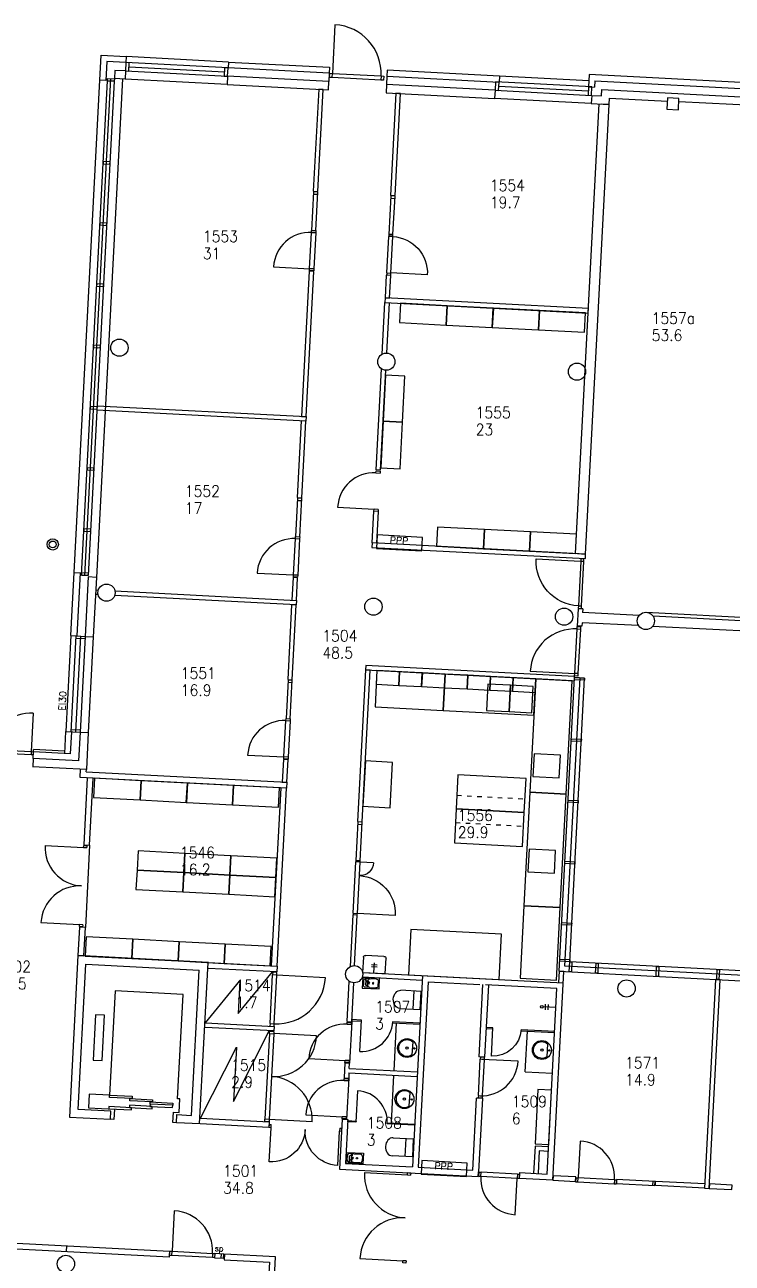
# Model space of a CAD drawing. Extents: x -405 to 153606, y -6935 to 69332.
# Drawn here: x 89810 to 105372, y 42073 to 69332 of the extents above; entities that cross this region are included whole.
import ezdxf
from ezdxf.enums import TextEntityAlignment as Align

# ---------------------------------------------------------------- set-up
doc = ezdxf.new("R2010")
doc.units = 0
doc.header["$LTSCALE"] = 100
doc.header["$MEASUREMENT"] = 0
doc.linetypes.add('KEL', pattern=[2.25, 1, -1.25])
doc.layers.get('0').update_dxf_attribs({"linetype": 'CONTINUOUS'})
for name, color, linetype in [('ART1100T0', 7, 'CONTINUOUS'), ('ART1100T3', 7, 'CONTINUOUS'), ('ART1100TB', 7, 'CONTINUOUS'), ('fm_omat', 7, 'CONTINUOUS'), ('M00402', 7, 'CONTINUOUS'), ('M06001', 7, 'CONTINUOUS'), ('M06037', 8, 'CONTINUOUS'), ('M06051', 3, 'CONTINUOUS'), ('m06080', 7, 'CONTINUOUS'), ('M06081', 8, 'CONTINUOUS')]:
    doc.layers.add(name, color=color, linetype=linetype)
doc.styles.add('ROMANS', font='romans.shx')
doc.styles.get("Standard").update_dxf_attribs({"font": 'simplex.shx'})

# ---------------------------------------------------------------- blocks, each defined once
blk = doc.blocks.new('KRF010')
blk.add_line((0.05, 0.9), (0.05, 0))
blk.add_arc((0.05, 0), 0.9, 0, 90)
blk = doc.blocks.new('KRF020')
for p, q in [((0.025, 0.475), (0.025, 0)), ((0.975, 0.475), (0.975, 0))]:
    blk.add_line(p, q)
for centre, start, end in [((0.025, 0), 0, 90), ((0.975, 0), 90, 180)]:
    blk.add_arc(centre, 0.475, start, end)
blk = doc.blocks.new('KRF930')
for p, q in [((0.025, 0.7), (0.025, 0)), ((0.975, 0.25), (0.975, 0))]:
    blk.add_line(p, q)
for centre, radius, start, end in [((0.025, 0), 0.7, 0, 90), ((0.975, 0), 0.25, 90, 180)]:
    blk.add_arc(centre, radius, start, end)
blk = doc.blocks.new('SALAMA')
at = {"layer": 'M00402'}
blk.add_lwpolyline([(0, 0), (0.5, 0.8), (0.5, 0.2), (1, 1)], dxfattribs=at)
blk = doc.blocks.new('KAF0IK')
for p, q in [((0, -1), (0, 0)), ((0, 0), (0.05, 0)), ((0.05, -1), (0.05, 0)), ((0.95, 0), (0.95, -1)), ((0.95, 0), (1, 0)), ((1, 0), (1, -1)), ((0.05, -1), (0, -1)), ((1, -1), (0.95, -1))]:
    blk.add_line(p, q)
blk = doc.blocks.new('KYFPIK')
for p, q in [((0, -1), (0, 0)), ((0, 0), (0.025, 0)), ((0.025, -1), (0.025, 0)), ((0.975, 0), (0.975, -1)), ((0.975, 0), (1, 0)), ((1, 0), (1, -1)), ((0.025, -1), (0, -1)), ((1, -1), (0.975, -1))]:
    blk.add_line(p, q)
blk = doc.blocks.new('KAFPIK')
for p, q in [((0, -1), (0, 0)), ((0, 0), (0.025, 0)), ((0.025, -1), (0.025, 0)), ((0.975, 0), (0.975, -1)), ((0.975, 0), (1, 0)), ((1, 0), (1, -1)), ((0.025, -1), (0, -1)), ((1, -1), (0.975, -1))]:
    blk.add_line(p, q)
blk = doc.blocks.new('VAR1X1')
blk.add_lwpolyline([(-0.168, -0.256), (0.832, -0.256), (0.832, 0.744), (-0.168, 0.744)], close=True)
blk = doc.blocks.new('K1X1')
at = {"linetype": 'ByBlock'}
blk.add_lwpolyline([(1, 0), (1, 1), (0, 1), (0, 0)], close=True, dxfattribs=at)
blk = doc.blocks.new('KKUPPI_P')
at = {"linetype": 'Continuous'}
for p, q in [((-380, -245), (-380, -10)), ((-380, -10), (-10, -10)), ((-10, -245), (-380, -245)), ((-360, -175), (-360, -80)), ((-310, -30), (-175, -30)), ((-175, -225), (-310, -225)), ((-175, -30), (-80, -30)), ((-175, -225), (-80, -225)), ((-125, -80), (-125, -175)), ((-30, -80), (-30, -175)), ((-10, -10), (-10, -245))]:
    blk.add_line(p, q, dxfattribs=at)
for p, q in [((-168, -110), (-125, -153)), ((-80, -65), (-163, -148)), ((-151, -93), (-108, -136)), ((-80, -65), (-80, -167))]:
    blk.add_line(p, q)
for centre, radius in [((-242, -128), 14.1), ((-80, -65), 10)]:
    blk.add_circle(centre, radius, dxfattribs=at)
for centre, start, end in [((-310, -80), 90, 180), ((-310, -175), 180, 270), ((-175, -80), 0, 90), ((-175, -175), 270, 0), ((-80, -80), 0, 90), ((-80, -175), 270, 0)]:
    blk.add_arc(centre, 50, start, end, dxfattribs=at)
at = {"extrusion": (0, 0, -1)}
for centre, major_axis, start_param, end_param in [((-119, -189), (-13.3, 12.5), -1.446157, 1.474955), ((-125, -203), (-5.71, 5.37), 0.050634, 6.193979), ((-100, -163), (-15.7, 14.8), 2.496992, 4.616547)]:
    blk.add_ellipse(centre, major_axis=major_axis, ratio=0.8, start_param=start_param, end_param=end_param, dxfattribs=at)
blk = doc.blocks.new('LVIIST')
for p, q in [((-0.5, 0.02), (-0.5, 0.761)), ((0.5, 0.761), (0.5, 0.02)), ((-0.5, 0.283), (0.5, 0.283)), ((0.5, 0.02), (-0.5, 0.02))]:
    blk.add_line(p, q)
blk.add_ellipse((0, 0.761), major_axis=(-0.5, 0), ratio=0.517739, start_param=3.141593, end_param=6.283185)
at = {"width": 0.76195, "flags": 1}
blk.add_attdef('LVIKAL', text='', height=0.212, dxfattribs=at).set_placement((-0.389, 0.05), (0.379, 0.05), align=Align.FIT)
blk = doc.blocks.new('LVISUI')
for p, q in [((0, 0), (0, 0.931)), ((-0.203, 0.766), (0.203, 0.766)), ((-0.203, 0.562), (0.203, 0.562))]:
    blk.add_line(p, q)
blk.add_circle((0, 1.035), 0.104)
at = {"width": 0.76195, "flags": 1}
blk.add_attdef('LVIKAL', text='', height=0.212, dxfattribs=at).set_placement((-0.389, 0.03), (0.379, 0.03), align=Align.FIT)
blk = doc.blocks.new('LVIPAL')
for p, q in [((-0.5, 0.02), (-0.5, 0.92)), ((-0.4, 1.02), (0.4, 1.02)), ((0, 0.02), (0, 0.61)), ((0.5, 0.92), (0.5, 0.02)), ((0.5, 0.02), (-0.5, 0.02)), ((-0.12, 0.49), (0.12, 0.49)), ((-0.12, 0.37), (0.12, 0.37))]:
    blk.add_line(p, q)
for centre, start, end in [((-0.4, 0.92), 90, 180), ((0.4, 0.92), 0, 90)]:
    blk.add_arc(centre, 0.1, start, end)
blk = doc.blocks.new('aioa_huone')
at = {"layer": 'ART1100T0', "width": 0.9}
blk.add_attdef('HNENUM', (56, 73), '', height=250, dxfattribs=at)
at = {"layer": 'ART1100T3', "width": 0.9}
blk.add_attdef('HNEALA', (56, -302), '', height=250, dxfattribs=at)

msp = doc.modelspace()

# ---------------------------------------------------------------- linework, layer by layer
at = {"layer": 'fm_omat'}
msp.add_lwpolyline([(91794, 56872), (95785, 56663), (95780, 56563), (91789, 56772)], dxfattribs=at)
at = {"layer": 'M06001'}
for p, q in [((92041, 68630), (92034, 68500)), ((94288, 68512), (92041, 68630)), ((94288, 68512), (94281, 68382)), ((91132, 57212), (91706, 68147)), ((92105, 68409), (94202, 68294)), ((94272, 68198), (94262, 68018)), ((96508, 68266), (96499, 68081)), ((97777, 68199), (97767, 68015)), ((100250, 68200), (100243, 68070)), ((102217, 68097), (100250, 68200)), ((102225, 68237), (102210, 67967)), ((111162, 67768), (102225, 68237)), ((90895, 57274), (91463, 68110)), ((91960, 68139), (91386, 57169)), ((91593, 68103), (91463, 68110)), ((94262, 68018), (92015, 68136)), ((100154, 67889), (100144, 67710)), ((100239, 67982), (102206, 67875)), ((102210, 67967), (102340, 67960)), ((102348, 68100), (102340, 67960)), ((102348, 68100), (111156, 67638)), ((102495, 67767), (102503, 67907)), ((102503, 67907), (111146, 67454)), ((102271, 67598), (100144, 67710)), ((102281, 67778), (102271, 67598)), ((102281, 67778), (102495, 67767)), ((102666, 67578), (102673, 67717)), ((102673, 67717), (103946, 67651)), ((109938, 67337), (104196, 67638)), ((101925, 57693), (102444, 67589)), ((102147, 57681), (102666, 67578)), ((102271, 67598), (102666, 67578)), ((102666, 67578), (102486, 67587)), ((97671, 62083), (97731, 63220)), ((97773, 62106), (97831, 63215)), ((97773, 62106), (97831, 63215)), ((97538, 59535), (97654, 61760)), ((97638, 59530), (97753, 61727)), ((97638, 59530), (97753, 61727)), ((97638, 59530), (97538, 59535)), ((97454, 57927), (97490, 58626)), ((97590, 58621), (97490, 58626)), ((97553, 57922), (97590, 58621)), ((101967, 57691), (102147, 57681)), ((90895, 57274), (91025, 57268)), ((91206, 57178), (91137, 55870)), ((91386, 57169), (91206, 57178)), ((101984, 56479), (101964, 56098)), ((102084, 56474), (101984, 56479)), ((102084, 56474), (102080, 56394)), ((102068, 56172), (102064, 56092)), ((103312, 56107), (102068, 56172)), ((103324, 56329), (102080, 56394)), ((109315, 56015), (103632, 56313)), ((90823, 55886), (90712, 53779)), ((90823, 55886), (90952, 55880)), ((90827, 53773), (90937, 55880)), ((90952, 55880), (91137, 55870)), ((102064, 56092), (101964, 56098)), ((109304, 55793), (103620, 56091)), ((91037, 55875), (90927, 53768)), ((90935, 55830), (91135, 55820)), ((91137, 55870), (91027, 53763)), ((91137, 55870), (91317, 55860)), ((91317, 55860), (91207, 53753)), ((101566, 48499), (101905, 54965)), ((90707, 53780), (90682, 53295)), ((90707, 53780), (91027, 53763)), ((90837, 53773), (90811, 53288)), ((90830, 53823), (91029, 53813)), ((91027, 53763), (90994, 53129)), ((91027, 53763), (91207, 53753)), ((91207, 53753), (91164, 52939)), ((89995, 53181), (89985, 53001)), ((89995, 53181), (90005, 53381)), ((90994, 53129), (89995, 53181)), ((90811, 53288), (90003, 53331)), ((90684, 53345), (90005, 53381)), ((91164, 52939), (89983, 53001)), ((91025, 52766), (91034, 52946)), ((91161, 52890), (91164, 52939)), ((91161, 52890), (95575, 52658)), ((95568, 52528), (91025, 52766)), ((95575, 52658), (95568, 52528)), ((90979, 48843), (90793, 45288)), ((93855, 48693), (90979, 48843)), ((90982, 45459), (91150, 48654)), ((91150, 48654), (93646, 48523)), ((93479, 45328), (93646, 48523)), ((93835, 48694), (93649, 45139)), ((96901, 47392), (96948, 48279)), ((97237, 48375), (98552, 48306)), ((97242, 48475), (101653, 48244)), ((98557, 48406), (98336, 44192)), ((98680, 48270), (98466, 44185)), ((98680, 48270), (99818, 48210)), ((101425, 43900), (101666, 48494)), ((101566, 48499), (101553, 48249)), ((101566, 48499), (114748, 47808)), ((101666, 48494), (101566, 48499)), ((97001, 47386), (97046, 48245)), ((99878, 48207), (99795, 46619)), ((100008, 48200), (99925, 46612)), ((97004, 47436), (97003, 47412)), ((97214, 47425), (97004, 47436)), ((96901, 47392), (97001, 47386)), ((97003, 47412), (97212, 47401)), ((97212, 47401), (97214, 47425)), ((97903, 47389), (97901, 47365)), ((97901, 47365), (98501, 47334)), ((98502, 47358), (97903, 47389)), ((98501, 47334), (98502, 47358)), ((99925, 46612), (99795, 46619)), ((96854, 46483), (96836, 46153)), ((96854, 46483), (96954, 46478)), ((96948, 46363), (96954, 46478)), ((96948, 46363), (98446, 46284)), ((96836, 46153), (96936, 46148)), ((96942, 46263), (96936, 46148)), ((96942, 46263), (98440, 46184)), ((99877, 45704), (99747, 45710)), ((99877, 45704), (99792, 44086)), ((90793, 45288), (91697, 45241)), ((91706, 45421), (90982, 45459)), ((91697, 45241), (91706, 45421)), ((93145, 45165), (93154, 45345)), ((93154, 45345), (93479, 45328)), ((93669, 45138), (93145, 45165)), ((96789, 45245), (96731, 44146)), ((96789, 45245), (96919, 45238)), ((96919, 45238), (96868, 44269)), ((96916, 45188), (96917, 45212)), ((97096, 45178), (96916, 45188)), ((96917, 45212), (97097, 45202)), ((97097, 45202), (97096, 45178)), ((97785, 45142), (97786, 45166)), ((98384, 45111), (97785, 45142)), ((97786, 45166), (98385, 45135)), ((98385, 45135), (98384, 45111)), ((101034, 44652), (101002, 44052)), ((101333, 44636), (101034, 44652)), ((101128, 44546), (101102, 44047)), ((101328, 44536), (101128, 44546)), ((96868, 44269), (98336, 44192)), ((83000, 42863), (92992, 42339)), ((92985, 42209), (82994, 42733)), ((90728, 42328), (90735, 42458)), ((92992, 42339), (92985, 42209)), ((94200, 42276), (94193, 42146)), ((95328, 42217), (94200, 42276)), ((94193, 42146), (95192, 42094)), ((95192, 42094), (95073, 39827)), ((95203, 39820), (95328, 42217))]:
    msp.add_line(p, q, dxfattribs=at)
for points in [[(91463, 68110), (91492, 68659), (92041, 68630)], [(92034, 68500), (91615, 68522), (91593, 68103)], [(94288, 68512), (96515, 68396), (96515, 68396), (96508, 68266), (94281, 68382)], [(91790, 68328), (91781, 68148)], [(92015, 68136), (91781, 68148), (91781, 68148)], [(92025, 68315), (91790, 68328), (91790, 68328)], [(92025, 68315), (92015, 68136)], [(94262, 68018), (96489, 67901), (96499, 68081), (94272, 68198)], [(100250, 68200), (97783, 68329), (97777, 68199), (100243, 68070)], [(100153, 67889), (97767, 68015), (97757, 67835), (100144, 67710)], [(91403, 60948), (95997, 60707), (95992, 60607), (91398, 60848)], [(90823, 55886), (90895, 57274)], [(91025, 57268), (90952, 55880)], [(91386, 57169), (91317, 55860)], [(91423, 56791), (91366, 56794)], [(91371, 56894), (91428, 56891)], [(114967, 54281), (114634, 47934), (101692, 48613), (102024, 54959)], [(114867, 54286), (114539, 48039), (101797, 48707), (102124, 54954), (101905, 54965)], [(93855, 48693), (95363, 48614), (95356, 48484), (93849, 48563)], [(101425, 43900), (100696, 43938), (100703, 44068), (101302, 44037), (101516, 48121), (99948, 48203)], [(93786, 47365), (95294, 47286), (95288, 47186), (93780, 47265)], [(98466, 44185), (99664, 44122), (99747, 45710)], [(93676, 45267), (95184, 45188), (95177, 45059), (93669, 45138)], [(96731, 44146), (99787, 43986), (99787, 43986), (99792, 44086), (99792, 44086)], [(104765, 43725), (103682, 43782), (103687, 43882), (104771, 43825)]]:
    msp.add_lwpolyline(points, dxfattribs=at)
for points in [[(92025, 68315), (92100, 68312), (92109, 68496), (92034, 68500)], [(94281, 68382), (92034, 68500), (92025, 68315), (94272, 68198)], [(91628, 68101), (91631, 68151), (91780, 68143), (91778, 68093)], [(94197, 68202), (94272, 68198), (94281, 68382), (94206, 68386)], [(91058, 57216), (91628, 68101), (91778, 68093), (91207, 57208)], [(96374, 67907), (96275, 67912), (96157, 65666), (96257, 65660)], [(102285, 67963), (100168, 68074), (100159, 67889), (102276, 67778)], [(100159, 67889), (100234, 67885), (100243, 68070), (100168, 68074)], [(102201, 67782), (102276, 67778), (102285, 67963), (102210, 67967)], [(98072, 67818), (97972, 67824), (97854, 65577), (97954, 65571)], [(103937, 67476), (104187, 67463), (104200, 67712), (103950, 67726)], [(91535, 66323), (91532, 66273), (91682, 66266), (91685, 66316)], [(91464, 64975), (91462, 64925), (91611, 64917), (91614, 64967)], [(96165, 63903), (96065, 63908), (95897, 60712), (95997, 60707)], [(97862, 63814), (97762, 63819), (97736, 63320), (97836, 63314)], [(91394, 63627), (91391, 63577), (91541, 63569), (91543, 63619)], [(97731, 63220), (102203, 62985), (102208, 63085), (97736, 63320)], [(91323, 62279), (91320, 62229), (91470, 62221), (91473, 62271)], [(91252, 60931), (91250, 60881), (91399, 60873), (91402, 60923)], [(95992, 60607), (95892, 60613), (95803, 58925), (95903, 58920)], [(91182, 59583), (91179, 59533), (91329, 59525), (91331, 59575)], [(91111, 58234), (91108, 58185), (91258, 58177), (91261, 58227)], [(97448, 57827), (102142, 57581), (102147, 57681), (97454, 57927)], [(91060, 57266), (91058, 57216), (91207, 57208), (91210, 57258)], [(95685, 56668), (95785, 56663), (95811, 57162), (95711, 57167)], [(95594, 54920), (95693, 54915), (95780, 56563), (95680, 56568)], [(97407, 55126), (97307, 55131), (97132, 51795), (97232, 51790)], [(97307, 55131), (101901, 54890), (101906, 54990), (97312, 55231)], [(101905, 54965), (102124, 54954), (102122, 54904), (101902, 54915)], [(101834, 53617), (102054, 53605), (102051, 53556), (101831, 53567)], [(95475, 52663), (95575, 52658), (95601, 53158), (95502, 53163)], [(91107, 51280), (91237, 51273), (91314, 52751), (91184, 52758)], [(95568, 52528), (95439, 52535), (95233, 48621), (95363, 48614)], [(101763, 52269), (101983, 52257), (101980, 52207), (101761, 52219)], [(101693, 50921), (101912, 50909), (101910, 50859), (101690, 50871)], [(97124, 49733), (97024, 49738), (96965, 48601), (97066, 48625)], [(90979, 48843), (91109, 48837), (91142, 49466), (91012, 49473)], [(101622, 49572), (101842, 49561), (101839, 49511), (101619, 49523)], [(101580, 48769), (101800, 48757), (101797, 48707), (101577, 48719)], [(101785, 48487), (101797, 48707), (101847, 48705), (101835, 48485)], [(102365, 48457), (102376, 48677), (102426, 48674), (102415, 48454)], [(103698, 48387), (103709, 48607), (103759, 48604), (103748, 48385)], [(105031, 48317), (105042, 48537), (105092, 48534), (105081, 48315)], [(104765, 43725), (104865, 43720), (105106, 48313), (105006, 48319)], [(101924, 43874), (101929, 43974), (101430, 44000), (101425, 43900)], [(105364, 43694), (105370, 43793), (104870, 43820), (104865, 43720)]]:
    msp.add_lwpolyline(points, close=True, dxfattribs=at)
for centre in [(91891, 62224), (97763, 61916), (101957, 61697), (91608, 56832), (97480, 56524), (101674, 56304), (103472, 56210), (97056, 48435), (103048, 48121), (90714, 42058)]:
    msp.add_circle(centre, 190, dxfattribs=at)
at = {"layer": 'M06037'}
for p, q in [((91237, 51273), (91142, 49466)), ((97001, 47386), (96954, 46478)), ((96936, 46148), (96889, 45239))]:
    msp.add_line(p, q, dxfattribs=at)
msp.add_lwpolyline([(93145, 45165), (93070, 45169), (93082, 45399), (93207, 45392), (93222, 45692), (93172, 45694), (93293, 47991), (91795, 48070), (91675, 45773), (91225, 45796), (91209, 45497), (91784, 45467), (91772, 45237), (91697, 45241)], dxfattribs=at)
for points in [[(91314, 46543), (91514, 46532), (91566, 47531), (91367, 47541)], [(91659, 45473), (92158, 45447), (92161, 45497), (91661, 45523)], [(91675, 45773), (92174, 45747), (92171, 45697), (91672, 45723)], [(92111, 45500), (92610, 45474), (92613, 45523), (92113, 45550)], [(92121, 45699), (92621, 45673), (92618, 45623), (92119, 45649)], [(92563, 45526), (93062, 45500), (93065, 45550), (92565, 45576)], [(92568, 45626), (93067, 45600), (93065, 45550), (92565, 45576)]]:
    msp.add_lwpolyline(points, close=True, dxfattribs=at)
at = {"layer": 'M06051'}
for p, q in [((96513, 68173), (96518, 68265)), ((96573, 68170), (96513, 68173)), ((96518, 68265), (96578, 68262)), ((96573, 68170), (96578, 68262)), ((97642, 68114), (96573, 68170)), ((96578, 68262), (97647, 68206)), ((97647, 68206), (97642, 68114)), ((97647, 68206), (97707, 68203)), ((97707, 68203), (97702, 68111)), ((97702, 68111), (97642, 68114)), ((96162, 65605), (96253, 65600)), ((97859, 65516), (97951, 65511)), ((96075, 63962), (96117, 64762)), ((96117, 64762), (96120, 64806)), ((96117, 64762), (96209, 64757)), ((96120, 64806), (96212, 64802)), ((96209, 64757), (96167, 63957)), ((96212, 64802), (96209, 64757)), ((97773, 63873), (97815, 64673)), ((97817, 64717), (97815, 64673)), ((97907, 64668), (97815, 64673)), ((97909, 64713), (97817, 64717)), ((97865, 63868), (97907, 64668)), ((97907, 64668), (97909, 64713)), ((96073, 63918), (96075, 63962)), ((96165, 63913), (96073, 63918)), ((96167, 63957), (96075, 63962)), ((96167, 63957), (96165, 63913)), ((97773, 63873), (97771, 63829)), ((97771, 63829), (97863, 63824)), ((97773, 63873), (97865, 63868)), ((97863, 63824), (97865, 63868)), ((95808, 58864), (95900, 58860)), ((95764, 58021), (95766, 58066)), ((95766, 58066), (95858, 58061)), ((95858, 58061), (95856, 58016)), ((95722, 57221), (95764, 58021)), ((95764, 58021), (95856, 58016)), ((95856, 58016), (95814, 57216)), ((102039, 57522), (101987, 56542)), ((102041, 57577), (102039, 57522)), ((102109, 57518), (102039, 57522)), ((102111, 57573), (102041, 57577)), ((102057, 56539), (102109, 57518)), ((102109, 57518), (102111, 57573)), ((95720, 57177), (95722, 57221)), ((95812, 57172), (95720, 57177)), ((95814, 57216), (95722, 57221)), ((95814, 57216), (95812, 57172)), ((101987, 56542), (101984, 56488)), ((101984, 56488), (102054, 56484)), ((101987, 56542), (102057, 56539)), ((102054, 56484), (102057, 56539)), ((101909, 55054), (101961, 56034)), ((101961, 56034), (101963, 56089)), ((101961, 56034), (102031, 56030)), ((101963, 56089), (102033, 56085)), ((102031, 56030), (101979, 55051)), ((102033, 56085), (102031, 56030)), ((95598, 54860), (95690, 54855)), ((101906, 55000), (101909, 55054)), ((101976, 54996), (101906, 55000)), ((101979, 55051), (101909, 55054)), ((101979, 55051), (101976, 54996)), ((95512, 53217), (95554, 54017)), ((95554, 54017), (95557, 54061)), ((95554, 54017), (95646, 54012)), ((95557, 54061), (95648, 54056)), ((95646, 54012), (95604, 53212)), ((95648, 54056), (95646, 54012)), ((89947, 53264), (88249, 53353)), ((88253, 53422), (89951, 53333)), ((89951, 53333), (89947, 53264)), ((89992, 53261), (89947, 53264)), ((89951, 53333), (89996, 53331)), ((89996, 53331), (89992, 53261)), ((95510, 53172), (95512, 53217)), ((95602, 53167), (95510, 53172)), ((95604, 53212), (95512, 53217)), ((95604, 53212), (95602, 53167)), ((97137, 51735), (97229, 51730)), ((97034, 49777), (97094, 50906)), ((97095, 50936), (97094, 50906)), ((97185, 50902), (97094, 50906)), ((97187, 50931), (97095, 50936)), ((97126, 49773), (97185, 50902)), ((97185, 50902), (97187, 50931)), ((97034, 49777), (97033, 49748)), ((97033, 49748), (97125, 49743)), ((97034, 49777), (97126, 49773)), ((97125, 49743), (97126, 49773)), ((95205, 47350), (95261, 48419)), ((95264, 48479), (95261, 48419)), ((95353, 48415), (95261, 48419)), ((95356, 48474), (95264, 48479)), ((95297, 47345), (95353, 48415)), ((95353, 48415), (95356, 48474)), ((95193, 47131), (95196, 47181)), ((95196, 47181), (95288, 47176)), ((95205, 47350), (95202, 47290)), ((95202, 47290), (95294, 47286)), ((95205, 47350), (95297, 47345)), ((95288, 47176), (95285, 47126)), ((95294, 47286), (95297, 47345)), ((97177, 46736), (97214, 47425)), ((100107, 47224), (99957, 47231)), ((100109, 47254), (99959, 47261)), ((100726, 47191), (101465, 47152)), ((100729, 47221), (101467, 47182)), ((95193, 47131), (95094, 45243)), ((95285, 47126), (95186, 45238)), ((95193, 47131), (95285, 47126)), ((99788, 45763), (99830, 46563)), ((99832, 46607), (99830, 46563)), ((99922, 46558), (99830, 46563)), ((99924, 46602), (99832, 46607)), ((99880, 45758), (99922, 46558)), ((99922, 46558), (99924, 46602)), ((97132, 45867), (97096, 45178)), ((99788, 45763), (99786, 45718)), ((99786, 45718), (99878, 45714)), ((99788, 45763), (99880, 45758)), ((99878, 45714), (99880, 45758)), ((95092, 45193), (95094, 45243)), ((95184, 45188), (95092, 45193)), ((95186, 45238), (95094, 45243)), ((95186, 45238), (95184, 45188)), ((99797, 43985), (99802, 44077)), ((99842, 43983), (99797, 43985)), ((99802, 44077), (99846, 44075)), ((99842, 43983), (99846, 44075)), ((100641, 43941), (99842, 43983)), ((100646, 44033), (99846, 44075)), ((100646, 44033), (100641, 43941)), ((100686, 43939), (100641, 43941)), ((100646, 44033), (100691, 44031)), ((100691, 44031), (100686, 43939)), ((101933, 43861), (101938, 43953)), ((101938, 43953), (101983, 43950)), ((101978, 43858), (101983, 43950)), ((102783, 43908), (101983, 43950)), ((102783, 43908), (102778, 43816)), ((102783, 43908), (102827, 43906)), ((102827, 43906), (102822, 43814)), ((101978, 43858), (101933, 43861)), ((102778, 43816), (101978, 43858)), ((102822, 43814), (102778, 43816)), ((103627, 43877), (103622, 43785)), ((92997, 42247), (93002, 42339)), ((93002, 42339), (93051, 42336)), ((93046, 42244), (93051, 42336)), ((93051, 42336), (93941, 42290)), ((93941, 42290), (93936, 42198)), ((93941, 42290), (93990, 42287)), ((93990, 42287), (93985, 42195)), ((94129, 42188), (94134, 42279)), ((93046, 42244), (92997, 42247)), ((93936, 42198), (93046, 42244)), ((93985, 42195), (93936, 42198))]:
    msp.add_line(p, q, dxfattribs=at)
for points in [[(96120, 64806), (96212, 64802), (96256, 65650), (96164, 65655)], [(97817, 64717), (97909, 64713), (97954, 65561), (97862, 65566)], [(95766, 58066), (95858, 58061), (95903, 58910), (95811, 58914)], [(95557, 54061), (95648, 54056), (95693, 54905), (95601, 54910)], [(97095, 50936), (97187, 50931), (97232, 51780), (97140, 51785)], [(102828, 43919), (102823, 43827), (103672, 43782), (103677, 43874)], [(93985, 42195), (94185, 42185), (94190, 42276), (93990, 42287)]]:
    msp.add_lwpolyline(points, close=True, dxfattribs=at)
for centre, start, end in [((97214, 47425), 267, 357), ((97096, 45178), 357, 87)]:
    msp.add_arc(centre, 690, start, end, dxfattribs=at)
at = {"layer": 'm06080'}
for p, q in [((103482, 56400), (109474, 56086)), ((99994, 54820), (99964, 54241)), ((100494, 54794), (99994, 54820)), ((100494, 54794), (100463, 54214)), ((100463, 54214), (100494, 54794)), ((100993, 54768), (100494, 54794)), ((100963, 54188), (100993, 54768)), ((99964, 54241), (100463, 54214)), ((100463, 54214), (100963, 54188)), ((101015, 53284), (100989, 52785)), ((101595, 53254), (101015, 53284)), ((101568, 52755), (101595, 53254)), ((100989, 52785), (101568, 52755)), ((100906, 51187), (100879, 50688)), ((101485, 51157), (100906, 51187)), ((101459, 50658), (101485, 51157)), ((100879, 50688), (101459, 50658))]:
    msp.add_line(p, q, dxfattribs=at)
at = {"layer": 'm06080', "linetype": 'KEL'}
for p, q in [((99315, 52372), (100813, 52294)), ((99284, 51773), (100782, 51694))]:
    msp.add_line(p, q, dxfattribs=at)
at = {"layer": 'M06081'}
for p, q in [((97981, 47361), (97926, 46311)), ((97921, 46212), (97866, 45162))]:
    msp.add_line(p, q, dxfattribs=at)
for points in [[(97547, 57802), (98546, 57750), (98561, 58049), (97563, 58102)], [(98528, 44032), (99526, 43980), (99542, 44279), (98543, 44331)]]:
    msp.add_lwpolyline(points, close=True, dxfattribs=at)
for points in [[(100819, 46285), (100866, 47184)], [(100819, 46285), (101418, 46254)]]:
    msp.add_lwpolyline(points, dxfattribs=at)
for points in [[(98327, 46659, -2.070197), (98343, 46948)], [(101293, 46616, -2.070197), (101308, 46905)], [(98284, 45824, 2.070197), (98269, 45535)]]:
    msp.add_lwpolyline(points, format="xyb", close=True, dxfattribs=at)
for centre, radius in [((90425, 57894), 125), ((90425, 57894), 75), ((98220, 46809), 208), ((101186, 46766), 208), ((98220, 46809), 25), ((98380, 46801), 15), ((101186, 46766), 25), ((101346, 46758), 15), ((98161, 45686), 208), ((98161, 45686), 25), ((98321, 45677), 15)]:
    msp.add_circle(centre, radius, dxfattribs=at)

# ---------------------------------------------------------------- block references
at = {"layer": 'ART1100TB'}
for p, values in [((99985, 65599), {'HNENUM': '1554', 'HNEALA': '19.7'}), ((93672, 64476), {'HNENUM': '1553', 'HNEALA': '31'}), ((103544, 62675), {'HNENUM': '1557a', 'HNEALA': '53.6'}), ((99673, 60598), {'HNENUM': '1555', 'HNEALA': '23'}), ((93275, 58869), {'HNENUM': '1552', 'HNEALA': '17'}), ((96300, 55685), {'HNENUM': '1504', 'HNEALA': '48.5'}), ((93186, 54862), {'HNENUM': '1551', 'HNEALA': '16.9'}), ((99280, 51735), {'HNENUM': '1556', 'HNEALA': '29.9'}), ((93166, 50913), {'HNENUM': '1546', 'HNEALA': '16.2'}), ((89120, 48404), {'HNENUM': '1502', 'HNEALA': '35.5'}), ((94391, 47989), {'HNENUM': '1514', 'HNEALA': '1.7'}), ((97462, 47522), {'HNENUM': '1507', 'HNEALA': '3'}), ((94293, 46236), {'HNENUM': '1515', 'HNEALA': '2.9'}), ((102959, 46288), {'HNENUM': '1571', 'HNEALA': '14.9'}), ((100468, 45435), {'HNENUM': '1509', 'HNEALA': '6'}), ((97278, 44965), {'HNENUM': '1508', 'HNEALA': '3'}), ((94117, 43907), {'HNENUM': '1501', 'HNEALA': '34.8'})]:
    msp.add_blockref('aioa_huone', p, dxfattribs=at).add_auto_attribs(values)
at = {"layer": 'M00402', "xscale": 1410, "rotation": 357.0000000000621}
for p, yscale in [((93786, 47365), 1200), ((93676, 45267), 2000)]:
    msp.add_blockref('SALAMA', p, dxfattribs=dict(at, yscale=yscale))
at = {"layer": 'M06051'}
for name, p, xscale, yscale, rotation in [('KRF010', (96518, 68265), 1190, 1190, 357.0000000000604), ('KRF010', (96081, 63917), 890, 890, 87.00000000005949), ('KRF010', (97863, 63826), 890, -890, 87.00000000006412), ('KRF010', (97490, 58626), 890, 890, 87.00000000006148), ('KRF010', (95720, 57177), 890, 890, 87.00000000005949), ('KRF010', (102041, 57577), -1090, 1090, 87.00000000006125), ('KRF010', (101906, 55000), 1090, 1090, 87.00000000006165), ('KRF020', (88208, 53425), 1790, 1790, 357.0000000000614), ('KRF010', (95510, 53172), 890, 890, 87.00000000005949), ('KRF020', (91013, 49483), 1790, 1790, 87.0000000000618), ('KRF930', (97125, 49743), 1190, -1190, 87.00000000006125), ('KRF010', (95356, 48474), -1190, -1190, 87.00000000006204), ('KRF010', (96854, 46493), 890, 890, 87.00000000006187), ('KRF010', (100074, 47255), 690, -690, 357.0000000000625), ('KRF020', (95288, 47176), -1990, -1990, 87.00000000006204), ('KRF010', (99864, 46605), -890, -890, 87.00000000006204), ('KRF010', (96789, 45254), 890, 890, 87.00000000006187), ('KRF020', (95187, 45058), 1590, -1590, 357.0000000000582), ('KRF010', (101939, 43965), -890, -890, 177.0000000000642), ('KRF020', (98125, 42080), 1990, 1990, 87.0000000000618), ('KRF010', (100686, 43939), -890, -890, 357), ('KRF010', (93002, 42339), 990, 990, 357.0000000000623)]:
    msp.add_blockref(name, p, dxfattribs=dict(at, xscale=xscale, yscale=yscale, rotation=rotation))
at = {"layer": 'M06051', "zscale": 2100}
for name, p, xscale, yscale, rotation in [('KAF0IK', (97490, 58626), 890, 92, 87.00000000006148), ('KAFPIK', (91013, 49483), 1790, 70, 87.0000000000618), ('KAF0IK', (96854, 46493), 890, 92, 87.00000000006187), ('KAF0IK', (96789, 45254), 890, 92, 87.00000000006187), ('KYFPIK', (96775, 44975), -1590, -70, 357.0000000000582), ('KAFPIK', (98125, 42080), 1990, 70, 87.0000000000618)]:
    msp.add_blockref(name, p, dxfattribs=dict(at, xscale=xscale, yscale=yscale, rotation=rotation))
at = {"layer": 'm06080'}
for name, p, xscale, yscale, rotation in [('VAR1X1', (98231, 62877), 1030.000000000005, 425.0000000000028, 357.0000000000111), ('VAR1X1', (99257, 62823), 1015.000000000001, 425.0000000000028, 357.0000000000113), ('VAR1X1', (100271, 62770), 1015.000000000001, 425.0000000000028, 357.0000000000113), ('VAR1X1', (101285, 62717), 1015.000000000001, 425.0000000000028, 357.0000000000113), ('VAR1X1', (98019, 60761), 1015.000000000001, 425.0000000000028, 87.00000000001127), ('VAR1X1', (97965, 59735), 1029.999999999998, 425.0000000000028, 87.00000000001141), ('VAR1X1', (99048, 57952), 1030.000000000005, 425.0000000000028, 357.0000000000111), ('VAR1X1', (100074, 57899), 1015.000000000001, 425.0000000000028, 357.0000000000113), ('VAR1X1', (101087, 57845), 1015.000000000001, 425.0000000000028, 357.0000000000113), ('K1X1', (97515, 54319), 1500, 800, 357.0000000000617), ('K1X1', (97541, 54818), 500, 300, 357.0000000000617), ('K1X1', (98040, 54792), 500, 300, 357.0000000000617), ('K1X1', (98540, 54766), 500, 300, 357.0000000000617), ('K1X1', (99013, 54240), 2000, 800, 357.0000000000613), ('K1X1', (99039, 54740), 500, 300, 357.0000000000617), ('K1X1', (99538, 54714), 500, 300, 357.0000000000617), ('K1X1', (100038, 54687), 500, 300, 357.0000000000617), ('K1X1', (100537, 54661), 500, 300, 357.0000000000617), ('K1X1', (100921, 52438), 800, 2500, 357.0000000000617), ('K1X1', (97250, 52130), 600, 1000, 357.0000000000618), ('VAR1X1', (91500, 52423), 1030.000000000005, 425.0000000000028, 357.0000000000111), ('VAR1X1', (92526, 52369), 1015.000000000001, 425.0000000000028, 357.0000000000113), ('VAR1X1', (93540, 52316), 1015.000000000001, 425.0000000000028, 357.0000000000113), ('K1X1', (99300, 52072), 1500, 750, 357.0000000000618), ('VAR1X1', (94553, 52263), 1015.000000000001, 425.0000000000028, 357.0000000000113), ('K1X1', (100790, 49942), 800, 2500, 357.0000000000617), ('K1X1', (99260, 51323), 1500, 750, 357.0000000000618), ('VAR1X1', (92458, 50824), 1030.000000000005, 425.0000000000028, 357.0000000000111), ('VAR1X1', (93484, 50770), 1015.000000000001, 425.0000000000028, 357.0000000000113), ('VAR1X1', (94497, 50717), 1015.000000000001, 425.0000000000028, 357.0000000000113), ('VAR1X1', (92435, 50399), 1030.000000000005, 425.0000000000028, 357.0000000000111), ('VAR1X1', (93461, 50346), 1015.000000000001, 425.0000000000028, 357.0000000000113), ('VAR1X1', (94475, 50293), 1015.000000000001, 425.0000000000028, 357.0000000000113), ('K1X1', (100706, 48344), 800, 1600, 357.0000000000596), ('K1X1', (98249, 48422), 2000, 1000, 357.0000000000614), ('VAR1X1', (91317, 48933), 1030.000000000005, 425.0000000000028, 357.0000000000111), ('VAR1X1', (92343, 48879), 1015.000000000001, 425.0000000000028, 357.0000000000113), ('VAR1X1', (93357, 48826), 1015.000000000001, 425.0000000000028, 357.0000000000113), ('VAR1X1', (94370, 48773), 1015.000000000001, 425.0000000000028, 357.0000000000113), ('K1X1', (101036, 44701), 300, 1200, 357.0000000000618)]:
    msp.add_blockref(name, p, dxfattribs=dict(at, xscale=xscale, yscale=yscale, rotation=rotation))
at = {"layer": 'M06081'}
for name, p, xscale, yscale, zscale, rotation in [('LVIPAL', (97491, 48455), -500.0000000000009, 374.9999999999999, 500, 357.000000000023), ('LVIIST', (98528, 47857), -400.0000000000016, 599.9999999999997, 400, 87.00000000012383), ('LVISUI', (101494, 47702), 299.999999999998, 299.999999999998, 299.999999999998, 87.00000000012241), ('LVIIST', (98358, 44612), 400.0000000000016, 599.9999999999997, 400.0000000000016, 87.00000000012383)]:
    msp.add_blockref(name, p, dxfattribs=dict(at, xscale=xscale, yscale=yscale, zscale=zscale, rotation=rotation))
at = {"layer": 'M06081', "xscale": -1, "rotation": 356.9999999999748}
msp.add_blockref('KKUPPI_P', (97237, 48375), dxfattribs=at)
at = {"layer": 'M06081', "rotation": 176.9999999999748}
msp.add_blockref('KKUPPI_P', (96868, 44269), dxfattribs=at)

# ---------------------------------------------------------------- texts
at = {"layer": 'M06001', "style": 'ROMANS'}
msp.add_text('EI30', height=150, rotation=87, dxfattribs=at).set_placement((90703, 54232))
at = {"layer": 'M06051', "style": 'ROMANS'}
msp.add_text('sp', height=125, rotation=357, dxfattribs=at).set_placement((93986, 42342))
at = {"layer": 'M06081', "style": 'ROMANS'}
for p in [(97837, 57915), (98818, 44145)]:
    msp.add_text('PPP', height=150, rotation=357, dxfattribs=at).set_placement(p)

doc.saveas('drawing.dxf')
